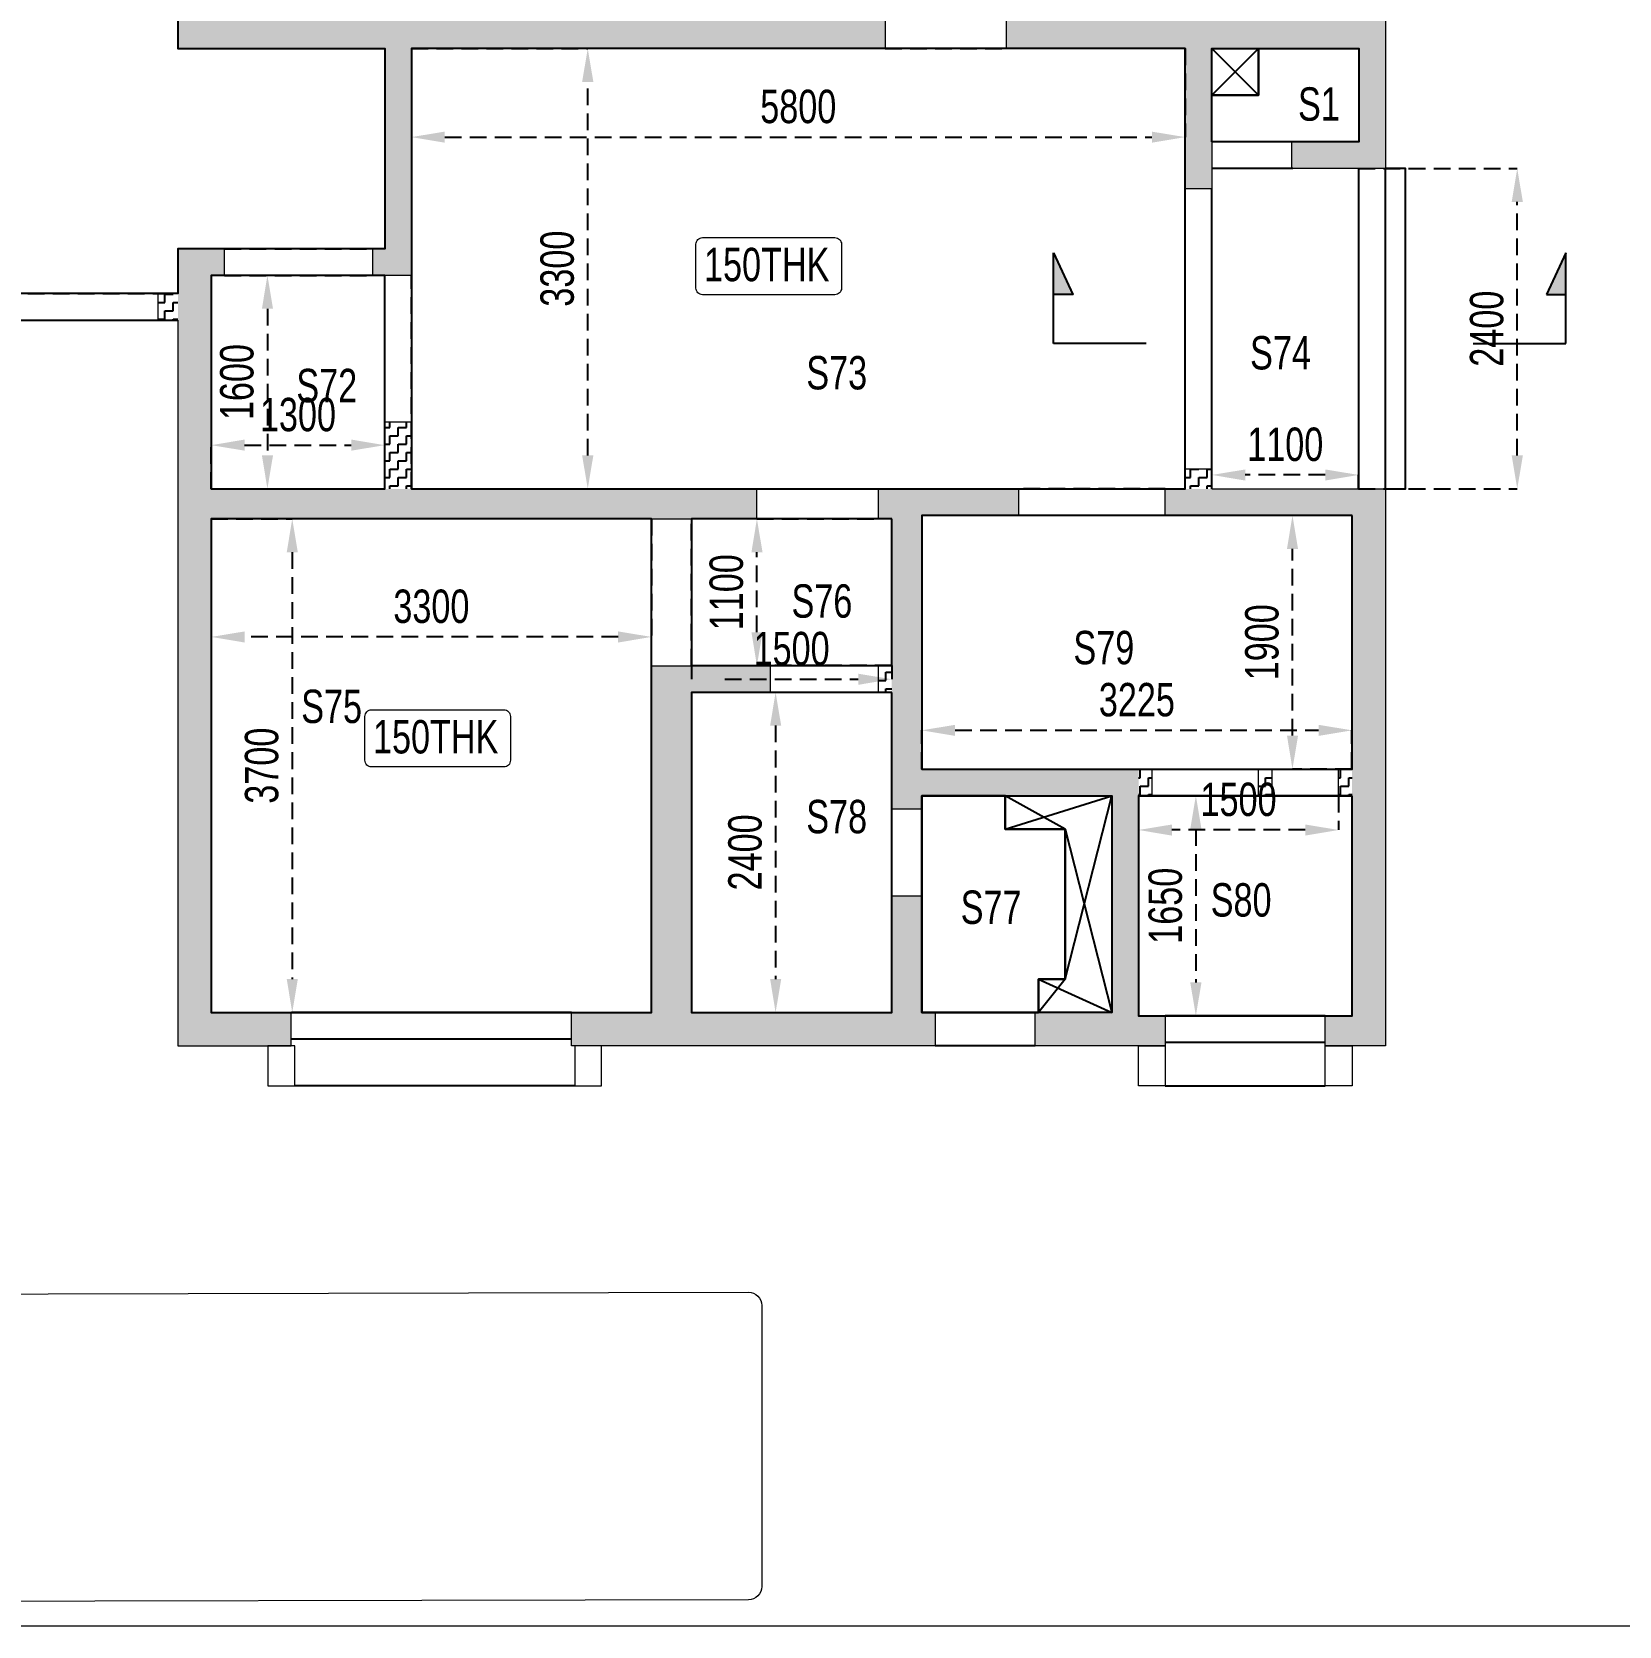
# Model space of a CAD drawing. Header units: millimetres. Extents: x 0 to 40011, y 16 to 56597.
# Drawn here: x 13630 to 25526, y 16 to 11965 of the extents above; entities that cross this region are included whole.
import ezdxf

# ---------------------------------------------------------------- set-up
doc = ezdxf.new("R2010")
doc.units = ezdxf.units.MM
doc.linetypes.add('ACAD_ISO10W100', pattern=[18, 12, -3, 0, -3])
doc.linetypes.add('HIDDEN', pattern=[0.375, 0.25, -0.125])
for name, color, linetype in [('HATCH', 8, 'Continuous'), ('S-BEAM', 4, 'HIDDEN'), ('S-BEAM 1', 6, 'Continuous'), ('S-CUTOUT', 25, 'Continuous'), ('S-WALL HATCH', 251, 'Continuous'), ('SEC LINE', 1, 'Continuous')]:
    doc.layers.add(name, color=color, linetype=linetype)
for name, color, linetype, lineweight in [("S-BEAM NO'S", 2, 'Continuous', 20), ('S-GENERAL', 252, 'Continuous', 20), ('s-text', 20, 'Continuous', 13), ('S-WALL', 100, 'Continuous', 20)]:
    doc.layers.add(name, color=color, linetype=linetype, lineweight=lineweight)
doc.styles.add('Dim.s & Anno.(Misc.)', font='ARIALN.TTF')
doc.styles.add('SOBHA', font='swisscl.ttf')
doc.dimstyles.new('S-100-2', dxfattribs={"dimscale": 100, "dimtxt": 2.5, "dimasz": 2.5, "dimexe": 0, "dimexo": 0, "dimgap": 1, "dimtad": 1, "dimdec": 0, "dimzin": 0, "dimdsep": 46, "dimtxsty": 'SOBHA', "dimcen": 0.0895, "dimclrd": 8, "dimclre": 8, "dimclrt": 2, "dimadec": 0, "dimazin": 0, "dimtfac": 1, "dimtdec": 0, "dimtofl": 0, "dimtmove": 0, "dimatfit": 3, "dimfxl": 0.18, "dimtolj": 1, "dimtzin": 0, "dimlwd": -1, "dimlwe": -1, "dimarcsym": 1})
pattern_1 = [(0, (0, 0), (62.5, 62.5), [62.5, -62.5]), (90, (62.5, 0), (-62.5, 62.5), [62.5, -62.5])]

# ---------------------------------------------------------------- blocks, each defined once
blk = doc.blocks.new('WING 05 TYP WALLS')
at = {"layer": 'S-WALL HATCH', "ltscale": 7.5, "transparency": 33554687}
h = blk.add_hatch(color=251, dxfattribs=at)
h.dxf.hatch_style = 1
h.paths.add_polyline_path([(-595942, -74798), (-596732, -74798), (-596932, -74798), (-598307, -74798), (-598307, -73198), (-598307, -72998), (-598532, -72998), (-598532, -78923), (-598332, -78923), (-596232, -78923), (-596232, -81173), (-598332, -81173), (-598532, -81173), (-598532, -81473), (-598332, -81473), (-596232, -81473), (-596232, -83773), (-598332, -83773), (-598532, -83773), (-598532, -84073), (-596982, -84073), (-596982, -85573), (-597072, -85573), (-597072, -85773), (-596782, -85773), (-596782, -84073), (-593232, -84073), (-593232, -83823), (-593332, -83823), (-593332, -83183), (-593532, -83183), (-593532, -83823), (-595932, -83823), (-595932, -82273), (-595057, -82273), (-595057, -82023), (-595932, -82023), (-595932, -78923), (-594932, -78923), (-594932, -80348), (-594732, -80348), (-594732, -80148), (-594732, -78498), (-594932, -78498), (-594932, -78673), (-598307, -78673), (-598307, -75023), (-595942, -75023)])
h = blk.add_hatch(color=251, dxfattribs=at)
h.dxf.hatch_style = 1
h.paths.add_polyline_path([(-589482, -83823), (-589482, -83073), (-589682, -83073), (-589682, -83823), (-592322, -83823), (-592322, -84073), (-590982, -84073), (-590982, -85123), (-590782, -85123), (-590782, -84073), (-589682, -84073), (-589682, -84773), (-590182, -84773), (-590182, -84973), (-589482, -84973), (-589482, -84773), (-589482, -84773), (-589482, -84073)])
h = blk.add_hatch(color=251, dxfattribs=at)
h.dxf.hatch_style = 1
h.paths.add_polyline_path([(-594192, -87373), (-596782, -87373), (-596982, -87373), (-598282, -87373), (-598282, -85773), (-598182, -85773), (-598182, -85573), (-598282, -85573), (-598532, -85573), (-598532, -85908), (-598532, -86108), (-598532, -91548), (-598282, -91548), (-597682, -91548), (-597682, -91298), (-598282, -91298), (-598282, -87598), (-594192, -87598)])
h = blk.add_hatch(dxfattribs=at)
h.set_pattern_fill('ZIGZAG', color=251, scale=500)
h.set_pattern_definition(pattern_1)
h.paths.add_polyline_path([(-598532, -85908), (-598682, -85908), (-598682, -86108), (-598532, -86108)])
h = blk.add_hatch(dxfattribs=at)
h.set_pattern_fill('ZIGZAG', color=251, scale=500)
h.set_pattern_definition(pattern_1)
h.paths.add_polyline_path([(-596782, -86873), (-596982, -86873), (-596982, -87373), (-596782, -87373)], flags=17)
h = blk.add_hatch(dxfattribs=at)
h.set_pattern_fill('ZIGZAG', color=251, scale=500)
h.set_pattern_definition(pattern_1)
h.paths.add_polyline_path([(-590782, -87223), (-590982, -87223), (-590982, -87373), (-590782, -87373)])
h = blk.add_hatch(color=251, dxfattribs=at)
h.dxf.hatch_style = 1
h.paths.add_polyline_path([(-591332, -89473), (-592957, -89473), (-592957, -87573), (-592232, -87573), (-592232, -87373), (-593282, -87373), (-593282, -87598), (-593182, -87598), (-593182, -88698), (-593182, -88898), (-593182, -89773), (-592957, -89773), (-592957, -89673), (-591532, -89673), (-591532, -91298), (-592107, -91298), (-592107, -91548), (-591132, -91548), (-591132, -91323), (-591332, -91323), (-591332, -89673)])
h = blk.add_hatch(color=251, dxfattribs=at)
h.dxf.hatch_style = 1
h.paths.add_polyline_path([(-589482, -87373), (-589732, -87373), (-590782, -87373), (-590982, -87373), (-591132, -87373), (-591132, -87573), (-589732, -87573), (-589732, -89473), (-589732, -89673), (-589732, -91323), (-589932, -91323), (-589932, -91548), (-589732, -91548), (-589482, -91548)])
h = blk.add_hatch(color=251, dxfattribs=at)
h.dxf.hatch_style = 1
h.paths.add_polyline_path([(-592857, -91298), (-592957, -91298), (-592957, -90423), (-593182, -90423), (-593182, -91298), (-594682, -91298), (-594682, -88898), (-594092, -88898), (-594092, -88698), (-594682, -88698), (-594982, -88698), (-594982, -91298), (-595582, -91298), (-595582, -91548), (-594982, -91548), (-594682, -91548), (-593182, -91548), (-592957, -91548), (-592857, -91548)])
h = blk.add_hatch(dxfattribs=at)
h.set_pattern_fill('ZIGZAG', color=251, scale=500)
h.set_pattern_definition([(0, (-593281.83, -88897.9), (62.5, 62.5), [62.5, -62.5]), (90, (-593219.33, -88897.9), (-62.5, 62.5), [62.5, -62.5])])
h.paths.add_polyline_path([(-593182, -88698), (-593282, -88698), (-593282, -88898), (-593182, -88898)])
h = blk.add_hatch(dxfattribs=at)
h.set_pattern_fill('ZIGZAG', color=251, scale=500)
h.set_pattern_definition(pattern_1)
h.paths.add_polyline_path([(-591232, -89473), (-591332, -89473), (-591332, -89673), (-591232, -89673)], flags=17)
h = blk.add_hatch(dxfattribs=at)
h.set_pattern_fill('ZIGZAG', color=251, scale=500)
h.set_pattern_definition(pattern_1)
h.paths.add_polyline_path([(-590332, -89473), (-590432, -89473), (-590432, -89673), (-590332, -89673)], flags=17)
h = blk.add_hatch(dxfattribs=at)
h.set_pattern_fill('ZIGZAG', color=251, scale=500)
h.set_pattern_definition(pattern_1)
h.paths.add_polyline_path([(-589732, -89473), (-589832, -89473), (-589832, -89673), (-589732, -89673)], flags=17)
at = {"layer": 'S-WALL', "color": 3}
blk.add_lwpolyline([(-593232, -83823), (-593232, -84073), (-596782, -84073), (-596782, -85773), (-597072, -85773), (-597072, -85573), (-596982, -85573), (-596982, -84073), (-598532, -84073), (-598532, -83123)], dxfattribs=at)
for points in [[(-589682, -83073), (-589482, -83073), (-589482, -83823), (-589482, -84073), (-589482, -84773), (-589482, -84773), (-589482, -84973), (-590182, -84973), (-590182, -84773), (-589682, -84773), (-589682, -84073), (-590782, -84073), (-590782, -85123), (-590982, -85123), (-590982, -84073), (-592322, -84073), (-592322, -83823), (-589682, -83823)], [(-598532, -86108), (-598532, -91548), (-598282, -91548), (-597682, -91548), (-597682, -91298), (-598282, -91298), (-598282, -87598), (-594192, -87598), (-594192, -87373), (-596782, -87373), (-596782, -86873), (-596982, -86873), (-596982, -87373), (-598282, -87373), (-598282, -85773), (-598182, -85773), (-598182, -85573), (-598282, -85573), (-598532, -85573), (-598532, -85908), (-598682, -85908), (-598682, -86108)], [(-590782, -87223), (-590782, -87373), (-589732, -87373), (-589482, -87373), (-589482, -91548), (-589732, -91548), (-589932, -91548), (-589932, -91323), (-589732, -91323), (-589732, -89673), (-589832, -89673), (-589832, -89473), (-589732, -89473), (-589732, -87573), (-591132, -87573), (-591132, -87373), (-590982, -87373), (-590982, -87223)], [(-592232, -87373), (-592232, -87573), (-592957, -87573), (-592957, -89473), (-591232, -89473), (-591232, -89673), (-591332, -89673), (-591332, -91323), (-591132, -91323), (-591132, -91548), (-592107, -91548), (-592107, -91298), (-591532, -91298), (-591532, -89673), (-592957, -89673), (-592957, -89773), (-593182, -89773), (-593182, -88898), (-593282, -88898), (-593282, -88698), (-593182, -88698), (-593182, -87598), (-593282, -87598), (-593282, -87373)], [(-594092, -88698), (-594092, -88898), (-594682, -88898), (-594682, -91298), (-593182, -91298), (-593182, -90423), (-592957, -90423), (-592957, -91298), (-592857, -91298), (-592857, -91548), (-592957, -91548), (-593182, -91548), (-594682, -91548), (-594982, -91548), (-595582, -91548), (-595582, -91298), (-594982, -91298), (-594982, -88698), (-594682, -88698)], [(-590332, -89473), (-590332, -89673), (-590432, -89673), (-590432, -89473)]]:
    blk.add_lwpolyline(points, close=True, dxfattribs=at)
blk = doc.blocks.new('SEC')
at = {"layer": 'HATCH'}
h = blk.add_hatch(color=9, dxfattribs=at)
h.dxf.hatch_style = 1
h.paths.add_polyline_path([(543392.1, -306590.6), (543392.1, -306678.6), (543582.1, -306678.6)])
at = {"layer": 'SEC LINE', "color": 6, "linetype": 'ACAD_ISO10W100', "ltscale": 1000}
for p, q in [((543168, -306254.8), (543168, -306678.6)), ((543582.1, -306678.6), (543392.1, -306590.6)), ((543392.1, -306590.6), (543392.1, -306678.6)), ((543168, -306678.6), (543582.1, -306678.6))]:
    blk.add_line(p, q, dxfattribs=at)
blk = doc.blocks.new('*D203')
at = {"layer": 'Defpoints', "color": 0, "linetype": 'Continuous', "ltscale": 500, "transparency": 16777216}
for p in [(14974, 8315), (14974, 4615), (15581, 4615)]:
    blk.add_point(p, dxfattribs=at)
at = {"layer": 'S-BEAM', "color": 8, "ltscale": 500, "transparency": 16777216}
for p, q in [((14974, 8315), (15581, 8315)), ((15581, 8065), (15581, 4865)), ((14974, 4615), (15581, 4615))]:
    blk.add_line(p, q, dxfattribs=at)
at = {"layer": 'S-BEAM', "color": 8, "linetype": 'Continuous', "ltscale": 500, "transparency": 16777216}
for points in [[(15540, 8065), (15623, 8065), (15581, 8315)], [(15540, 4865), (15623, 4865), (15581, 4615)]]:
    blk.add_solid(points, dxfattribs=at)
at = {"layer": 'S-BEAM', "color": 2, "linetype": 'Continuous', "ltscale": 500, "transparency": 16777216, "insert": (15353, 6465), "char_height": 250, "attachment_point": 5, "rotation": 90, "style": 'SOBHA'}
blk.add_mtext('\\A1;3700', dxfattribs=at)
blk = doc.blocks.new('*D204')
at = {"layer": 'Defpoints', "color": 0, "linetype": 'Continuous', "ltscale": 500, "transparency": 16777216}
for p in [(14974, 8315), (18274, 8315), (14974, 7430)]:
    blk.add_point(p, dxfattribs=at)
at = {"layer": 'S-BEAM', "color": 8, "ltscale": 500, "transparency": 16777216}
for p, q in [((14974, 8315), (14974, 7430)), ((18274, 8315), (18274, 7430)), ((18024, 7430), (15224, 7430))]:
    blk.add_line(p, q, dxfattribs=at)
at = {"layer": 'S-BEAM', "color": 8, "linetype": 'Continuous', "ltscale": 500, "transparency": 16777216}
for points in [[(15224, 7471), (15224, 7388), (14974, 7430)], [(18024, 7471), (18024, 7388), (18274, 7430)]]:
    blk.add_solid(points, dxfattribs=at)
at = {"layer": 'S-BEAM', "color": 2, "linetype": 'Continuous', "ltscale": 500, "transparency": 16777216, "insert": (16624, 7658), "char_height": 250, "attachment_point": 5, "style": 'SOBHA'}
blk.add_mtext('\\A1;3300', dxfattribs=at)
blk = doc.blocks.new('*D160')
at = {"layer": 'Defpoints', "color": 0, "linetype": 'Continuous', "ltscale": 500, "transparency": 16777216}
for p in [(16474, 11840), (22274, 11840), (22274, 11176)]:
    blk.add_point(p, dxfattribs=at)
at = {"layer": 'S-BEAM', "color": 8, "ltscale": 500, "transparency": 16777216}
for p, q in [((16474, 11840), (16474, 11176)), ((22274, 11840), (22274, 11176)), ((16724, 11176), (22024, 11176))]:
    blk.add_line(p, q, dxfattribs=at)
at = {"layer": 'S-BEAM', "color": 8, "linetype": 'Continuous', "ltscale": 500, "transparency": 16777216}
for points in [[(16724, 11217), (16724, 11134), (16474, 11176)], [(22024, 11217), (22024, 11134), (22274, 11176)]]:
    blk.add_solid(points, dxfattribs=at)
at = {"layer": 'S-BEAM', "color": 2, "linetype": 'Continuous', "ltscale": 500, "transparency": 16777216, "insert": (19374, 11404), "char_height": 250, "attachment_point": 5, "style": 'SOBHA'}
blk.add_mtext('\\A1;5800', dxfattribs=at)
blk = doc.blocks.new('*D161')
at = {"layer": 'Defpoints', "color": 0, "linetype": 'Continuous', "ltscale": 500, "transparency": 16777216}
for p in [(16474, 11840), (17796, 11840), (16474, 8540)]:
    blk.add_point(p, dxfattribs=at)
at = {"layer": 'S-BEAM', "color": 8, "ltscale": 500, "transparency": 16777216}
for p, q in [((16474, 11840), (17796, 11840)), ((17796, 8790), (17796, 11590)), ((16474, 8540), (17796, 8540))]:
    blk.add_line(p, q, dxfattribs=at)
at = {"layer": 'S-BEAM', "color": 8, "linetype": 'Continuous', "ltscale": 500, "transparency": 16777216}
for points in [[(17754, 11590), (17838, 11590), (17796, 11840)], [(17754, 8790), (17838, 8790), (17796, 8540)]]:
    blk.add_solid(points, dxfattribs=at)
at = {"layer": 'S-BEAM', "color": 2, "linetype": 'Continuous', "ltscale": 500, "transparency": 16777216, "insert": (17568, 10190), "char_height": 250, "attachment_point": 5, "rotation": 90, "style": 'SOBHA'}
blk.add_mtext('\\A1;3300', dxfattribs=at)
blk = doc.blocks.new('*D162')
at = {"layer": 'Defpoints', "color": 0, "linetype": 'Continuous', "ltscale": 500, "transparency": 16777216}
for p in [(16274, 8867), (14974, 8540), (16274, 8540)]:
    blk.add_point(p, dxfattribs=at)
at = {"layer": 'S-BEAM', "color": 8, "ltscale": 500, "transparency": 16777216}
for p, q in [((14974, 8540), (14974, 8867)), ((15224, 8867), (16024, 8867)), ((16274, 8540), (16274, 8867))]:
    blk.add_line(p, q, dxfattribs=at)
at = {"layer": 'S-BEAM', "color": 8, "linetype": 'Continuous', "ltscale": 500, "transparency": 16777216}
for points in [[(15224, 8909), (15224, 8826), (14974, 8867)], [(16024, 8909), (16024, 8826), (16274, 8867)]]:
    blk.add_solid(points, dxfattribs=at)
at = {"layer": 'S-BEAM', "color": 2, "linetype": 'Continuous', "ltscale": 500, "transparency": 16777216, "insert": (15624, 9095), "char_height": 250, "attachment_point": 5, "style": 'SOBHA'}
blk.add_mtext('\\A1;1300', dxfattribs=at)
blk = doc.blocks.new('*D163')
at = {"layer": 'Defpoints', "color": 0, "linetype": 'Continuous', "ltscale": 500, "transparency": 16777216}
for p in [(14974, 10140), (14974, 8540), (15395, 8540)]:
    blk.add_point(p, dxfattribs=at)
at = {"layer": 'S-BEAM', "color": 8, "ltscale": 500, "transparency": 16777216}
for p, q in [((14974, 10140), (15395, 10140)), ((15395, 9890), (15395, 8790)), ((14974, 8540), (15395, 8540))]:
    blk.add_line(p, q, dxfattribs=at)
at = {"layer": 'S-BEAM', "color": 8, "linetype": 'Continuous', "ltscale": 500, "transparency": 16777216}
for points in [[(15354, 9890), (15437, 9890), (15395, 10140)], [(15354, 8790), (15437, 8790), (15395, 8540)]]:
    blk.add_solid(points, dxfattribs=at)
at = {"layer": 'S-BEAM', "color": 2, "linetype": 'Continuous', "ltscale": 500, "transparency": 16777216, "insert": (15167, 9340), "char_height": 250, "attachment_point": 5, "rotation": 90, "style": 'SOBHA'}
blk.add_mtext('\\A1;1600', dxfattribs=at)
blk = doc.blocks.new('*D164')
at = {"layer": 'Defpoints', "color": 0, "linetype": 'Continuous', "ltscale": 500, "transparency": 16777216}
for p in [(23574, 10940), (24763, 10940), (23574, 8540)]:
    blk.add_point(p, dxfattribs=at)
at = {"layer": 'S-BEAM', "color": 8, "ltscale": 500, "transparency": 16777216}
for p, q in [((23574, 10940), (24763, 10940)), ((24763, 8790), (24763, 10690)), ((23574, 8540), (24763, 8540))]:
    blk.add_line(p, q, dxfattribs=at)
at = {"layer": 'S-BEAM', "color": 8, "linetype": 'Continuous', "ltscale": 500, "transparency": 16777216}
for points in [[(24721, 10690), (24805, 10690), (24763, 10940)], [(24721, 8790), (24805, 8790), (24763, 8540)]]:
    blk.add_solid(points, dxfattribs=at)
at = {"layer": 'S-BEAM', "color": 2, "linetype": 'Continuous', "ltscale": 500, "transparency": 16777216, "insert": (24535, 9740), "char_height": 250, "attachment_point": 5, "rotation": 90, "style": 'SOBHA'}
blk.add_mtext('\\A1;2400', dxfattribs=at)
blk = doc.blocks.new('*D165')
at = {"layer": 'Defpoints', "color": 0, "linetype": 'Continuous', "ltscale": 500, "transparency": 16777216}
for p in [(22474, 8644), (22474, 8540), (23574, 8540)]:
    blk.add_point(p, dxfattribs=at)
at = {"layer": 'S-BEAM', "color": 8, "ltscale": 500, "transparency": 16777216}
for p, q in [((22474, 8540), (22474, 8644)), ((23324, 8644), (22724, 8644)), ((23574, 8540), (23574, 8644))]:
    blk.add_line(p, q, dxfattribs=at)
at = {"layer": 'S-BEAM', "color": 8, "linetype": 'Continuous', "ltscale": 500, "transparency": 16777216}
for points in [[(22724, 8685), (22724, 8602), (22474, 8644)], [(23324, 8685), (23324, 8602), (23574, 8644)]]:
    blk.add_solid(points, dxfattribs=at)
at = {"layer": 'S-BEAM', "color": 2, "linetype": 'Continuous', "ltscale": 500, "transparency": 16777216, "insert": (23024, 8872), "char_height": 250, "attachment_point": 5, "style": 'SOBHA'}
blk.add_mtext('\\A1;1100', dxfattribs=at)
blk = doc.blocks.new('*D166')
at = {"layer": 'Defpoints', "color": 0, "linetype": 'Continuous', "ltscale": 500, "transparency": 16777216}
for p in [(23078, 8340), (23524, 8340), (23524, 6440)]:
    blk.add_point(p, dxfattribs=at)
at = {"layer": 'S-BEAM', "color": 8, "ltscale": 500, "transparency": 16777216}
for p, q in [((23524, 8340), (23078, 8340)), ((23078, 6690), (23078, 8090)), ((23524, 6440), (23078, 6440))]:
    blk.add_line(p, q, dxfattribs=at)
at = {"layer": 'S-BEAM', "color": 8, "linetype": 'Continuous', "ltscale": 500, "transparency": 16777216}
for points in [[(23037, 8090), (23120, 8090), (23078, 8340)], [(23037, 6690), (23120, 6690), (23078, 6440)]]:
    blk.add_solid(points, dxfattribs=at)
at = {"layer": 'S-BEAM', "color": 2, "linetype": 'Continuous', "ltscale": 500, "transparency": 16777216, "insert": (22850, 7390), "char_height": 250, "attachment_point": 5, "rotation": 90, "style": 'SOBHA'}
blk.add_mtext('\\A1;1900', dxfattribs=at)
blk = doc.blocks.new('*D167')
at = {"layer": 'Defpoints', "color": 0, "linetype": 'Continuous', "ltscale": 500, "transparency": 16777216}
for p in [(23524, 6730), (20299, 6440), (23524, 6440)]:
    blk.add_point(p, dxfattribs=at)
at = {"layer": 'S-BEAM', "color": 8, "ltscale": 500, "transparency": 16777216}
for p, q in [((20299, 6440), (20299, 6730)), ((20549, 6730), (23274, 6730)), ((23524, 6440), (23524, 6730))]:
    blk.add_line(p, q, dxfattribs=at)
at = {"layer": 'S-BEAM', "color": 8, "linetype": 'Continuous', "ltscale": 500, "transparency": 16777216}
for points in [[(20549, 6771), (20549, 6688), (20299, 6730)], [(23274, 6771), (23274, 6688), (23524, 6730)]]:
    blk.add_solid(points, dxfattribs=at)
at = {"layer": 'S-BEAM', "color": 2, "linetype": 'Continuous', "ltscale": 500, "transparency": 16777216, "insert": (21912, 6958), "char_height": 250, "attachment_point": 5, "style": 'SOBHA'}
blk.add_mtext('\\A1;3225', dxfattribs=at)
blk = doc.blocks.new('*D168')
at = {"layer": 'Defpoints', "color": 0, "linetype": 'Continuous', "ltscale": 500, "transparency": 16777216}
for p in [(19064, 8315), (20074, 8315), (20074, 7215)]:
    blk.add_point(p, dxfattribs=at)
at = {"layer": 'S-BEAM', "color": 8, "ltscale": 500, "transparency": 16777216}
for p, q in [((20074, 8315), (19064, 8315)), ((19064, 7465), (19064, 8065)), ((20074, 7215), (19064, 7215))]:
    blk.add_line(p, q, dxfattribs=at)
at = {"layer": 'S-BEAM', "color": 8, "linetype": 'Continuous', "ltscale": 500, "transparency": 16777216}
for points in [[(19023, 8065), (19106, 8065), (19064, 8315)], [(19023, 7465), (19106, 7465), (19064, 7215)]]:
    blk.add_solid(points, dxfattribs=at)
at = {"layer": 'S-BEAM', "color": 2, "linetype": 'Continuous', "ltscale": 500, "transparency": 16777216, "insert": (18836, 7765), "char_height": 250, "attachment_point": 5, "rotation": 90, "style": 'SOBHA'}
blk.add_mtext('\\A1;1100', dxfattribs=at)
blk = doc.blocks.new('*D169')
at = {"layer": 'Defpoints', "color": 0, "linetype": 'Continuous', "ltscale": 500, "transparency": 16777216}
for p in [(18574, 7215), (20074, 7215), (20074, 7113)]:
    blk.add_point(p, dxfattribs=at)
at = {"layer": 'S-BEAM', "color": 8, "ltscale": 500, "transparency": 16777216}
for p, q in [((18574, 7215), (18574, 7113)), ((20074, 7215), (20074, 7113)), ((18824, 7113), (19824, 7113))]:
    blk.add_line(p, q, dxfattribs=at)
at = {"layer": 'S-BEAM', "color": 8, "linetype": 'Continuous', "ltscale": 500, "transparency": 16777216}
for points in [[(18824, 7154), (18824, 7071), (18574, 7113)], [(19824, 7154), (19824, 7071), (20074, 7113)]]:
    blk.add_solid(points, dxfattribs=at)
at = {"layer": 'S-BEAM', "color": 2, "linetype": 'Continuous', "ltscale": 500, "transparency": 16777216, "insert": (19324, 7341), "char_height": 250, "attachment_point": 5, "style": 'SOBHA'}
blk.add_mtext('\\A1;1500', dxfattribs=at)
blk = doc.blocks.new('*D170')
at = {"layer": 'Defpoints', "color": 0, "linetype": 'Continuous', "ltscale": 500, "transparency": 16777216}
for p in [(18574, 7015), (18574, 4615), (19204, 4615)]:
    blk.add_point(p, dxfattribs=at)
at = {"layer": 'S-BEAM', "color": 8, "ltscale": 500, "transparency": 16777216}
for p, q in [((18574, 7015), (19204, 7015)), ((19204, 6765), (19204, 4865)), ((18574, 4615), (19204, 4615))]:
    blk.add_line(p, q, dxfattribs=at)
at = {"layer": 'S-BEAM', "color": 8, "linetype": 'Continuous', "ltscale": 500, "transparency": 16777216}
for points in [[(19163, 6765), (19246, 6765), (19204, 7015)], [(19163, 4865), (19246, 4865), (19204, 4615)]]:
    blk.add_solid(points, dxfattribs=at)
at = {"layer": 'S-BEAM', "color": 2, "linetype": 'Continuous', "ltscale": 500, "transparency": 16777216, "insert": (18976, 5815), "char_height": 250, "attachment_point": 5, "rotation": 90, "style": 'SOBHA'}
blk.add_mtext('\\A1;2400', dxfattribs=at)
blk = doc.blocks.new('*D174')
at = {"layer": 'Defpoints', "color": 0, "linetype": 'Continuous', "ltscale": 500, "transparency": 16777216}
for p in [(21924, 6240), (23424, 6240), (21924, 5983)]:
    blk.add_point(p, dxfattribs=at)
at = {"layer": 'S-BEAM', "color": 8, "ltscale": 500, "transparency": 16777216}
for p, q in [((21924, 6240), (21924, 5983)), ((23424, 6240), (23424, 5983)), ((23174, 5983), (22174, 5983))]:
    blk.add_line(p, q, dxfattribs=at)
at = {"layer": 'S-BEAM', "color": 8, "linetype": 'Continuous', "ltscale": 500, "transparency": 16777216}
for points in [[(22174, 6024), (22174, 5941), (21924, 5983)], [(23174, 6024), (23174, 5941), (23424, 5983)]]:
    blk.add_solid(points, dxfattribs=at)
at = {"layer": 'S-BEAM', "color": 2, "linetype": 'Continuous', "ltscale": 500, "transparency": 16777216, "insert": (22674, 6211), "char_height": 250, "attachment_point": 5, "style": 'SOBHA'}
blk.add_mtext('\\A1;1500', dxfattribs=at)
blk = doc.blocks.new('*D175')
at = {"layer": 'Defpoints', "color": 0, "linetype": 'Continuous', "ltscale": 500, "transparency": 16777216}
for p in [(21924, 6240), (21924, 4590), (22354, 4590)]:
    blk.add_point(p, dxfattribs=at)
at = {"layer": 'S-BEAM', "color": 8, "ltscale": 500, "transparency": 16777216}
for p, q in [((21924, 6240), (22354, 6240)), ((22354, 5990), (22354, 4840)), ((21924, 4590), (22354, 4590))]:
    blk.add_line(p, q, dxfattribs=at)
at = {"layer": 'S-BEAM', "color": 8, "linetype": 'Continuous', "ltscale": 500, "transparency": 16777216}
for points in [[(22312, 5990), (22396, 5990), (22354, 6240)], [(22312, 4840), (22396, 4840), (22354, 4590)]]:
    blk.add_solid(points, dxfattribs=at)
at = {"layer": 'S-BEAM', "color": 2, "linetype": 'Continuous', "ltscale": 500, "transparency": 16777216, "insert": (22126, 5415), "char_height": 250, "attachment_point": 5, "rotation": 90, "style": 'SOBHA'}
blk.add_mtext('\\A1;1650', dxfattribs=at)

msp = doc.modelspace()

# ---------------------------------------------------------------- linework, layer by layer
at = {"layer": 'S-BEAM', "ltscale": 500}
for p, q in [((20024.4, 11839.6), (20934.4, 11839.6)), ((23080.3, 11139.6), (22474.4, 11139.6)), ((22274.4, 8539.6), (22274.4, 10789.6)), ((15074.4, 10339.6), (16184.4, 10339.6)), ((15074.4, 10139.6), (16184.4, 10139.6)), ((16274.4, 8539.6), (16274.4, 10139.6)), ((16474.4, 8539.6), (16474.4, 10139.6)), ((13224.4, 10004.6), (14724.4, 10004.6)), ((19064.4, 8539.6), (19974.4, 8539.6)), ((22124.4, 8539.6), (21024.4, 8539.6)), ((18274.4, 7214.6), (18274.4, 8314.6)), ((18574.4, 7214.6), (18574.4, 8314.6)), ((19064.4, 8314.6), (19974.4, 8314.6)), ((22124.4, 8339.6), (21024.4, 8339.6)), ((20074.4, 7214.6), (19164.4, 7214.6)), ((21924.4, 6439.6), (23524.4, 6439.6)), ((20299.4, 5489.6), (20299.4, 6139.6)), ((21149.4, 4614.6), (20399.4, 4614.6))]:
    msp.add_line(p, q, dxfattribs=at)
at = {"layer": 'S-BEAM', "color": 41, "linetype": 'Continuous', "ltscale": 500, "true_color": 0xf4ee51}
msp.add_lwpolyline([(14724.4, 36014.6), (14724.4, 24414.6), (16274.4, 24414.6), (16274.4, 22914.6), (14724.4, 22914.6), (14724.4, 11839.6), (16274.4, 11839.6), (16274.4, 10339.6), (14724.4, 10339.6), (14724.4, 10004.6), (13224.4, 10004.6), (13224.4, 11964.6), (12924.4, 11964.6), (12924.4, 16714.6), (13224.4, 16714.6), (13224.4, 39314.6)], dxfattribs=at)
for points in [[(22274.4, 10789.6), (22274.4, 11839.6), (20934.4, 11839.6), (20024.4, 11839.6), (16474.4, 11839.6), (16474.4, 10139.6), (16474.4, 8539.6), (19064.4, 8539.6), (19974.4, 8539.6), (21024.4, 8539.6), (22124.4, 8539.6), (22274.4, 8539.6), (22274.4, 8689.6)], [(22474.4, 11139.6), (22474.4, 11489.6), (22824.4, 11489.6), (22824.4, 11839.6), (23574.4, 11839.6), (23574.4, 11139.6)], [(21286.5, 10307.7), (21430.8, 9996.5), (21286.5, 9996.5)], [(16274.4, 10139.6), (16184.4, 10139.6), (15074.4, 10139.6), (14974.4, 10139.6), (14974.4, 8539.6), (16274.4, 8539.6), (16274.4, 9039.6)], [(18274.4, 7214.6), (18274.4, 8314.6), (14974.4, 8314.6), (14974.4, 4614.6), (15574.4, 4614.6), (17674.4, 4614.6), (18274.4, 4614.6)], [(20074.4, 8314.6), (19974.4, 8314.6), (19064.4, 8314.6), (18574.4, 8314.6), (18574.4, 7214.6), (19164.4, 7214.6), (20074.4, 7214.6)], [(23524.4, 8339.6), (22124.4, 8339.6), (21024.4, 8339.6), (20299.4, 8339.6), (20299.4, 6439.6), (22024.4, 6439.6), (23524.4, 6439.6)], [(20074.4, 7014.6), (19974.4, 7014.6), (19164.4, 7014.6), (18574.4, 7014.6), (18574.4, 4614.6), (20074.4, 4614.6), (20074.4, 5489.6), (20074.4, 6139.6)], [(21174.4, 4614.6), (20299.4, 4614.6), (20299.4, 6239.6), (20924.4, 6239.6), (20924.4, 5989.6), (21374.4, 5989.6), (21374.4, 4864.6), (21174.4, 4864.6)], [(21374.4, 5989.6), (20924.4, 5989.6), (20924.4, 6239.6), (20299.4, 6239.6), (20299.4, 6139.6), (20299.4, 4614.6), (20399.4, 4614.6), (21174.4, 4614.6), (21174.4, 4864.6), (21374.4, 4864.6)], [(23524.4, 6239.6), (23424.4, 6239.6), (21924.4, 6239.6), (21924.4, 4589.6), (22124.4, 4589.6), (23324.4, 4589.6), (23524.4, 4589.6)]]:
    msp.add_lwpolyline(points, close=True, dxfattribs=at)
at = {"layer": 'S-BEAM 1', "color": 1}
for p, q in [((23080.3, 10939.6), (22474.4, 10939.6)), ((23574.4, 8539.6), (23574.4, 10939.6)), ((23774.4, 8539.6), (23774.4, 10939.6)), ((22474.4, 8539.6), (22474.4, 10789.6)), ((13224.4, 9804.6), (14724.4, 9804.6)), ((20074.4, 7014.6), (19164.4, 7014.6)), ((21924.4, 6239.6), (23524.4, 6239.6)), ((20074.4, 5489.6), (20074.4, 6139.6)), ((17674.4, 4614.6), (15574.4, 4614.6)), ((23324.4, 4589.6), (22124.4, 4589.6)), ((17674.4, 4414.6), (15574.4, 4414.6)), ((21149.4, 4364.6), (20399.4, 4364.6)), ((23324.4, 4389.6), (22124.4, 4389.6)), ((17699.4, 4064.6), (15599.4, 4064.6)), ((22124.4, 4064.6), (23324.4, 4064.6))]:
    msp.add_line(p, q, dxfattribs=at)
for points in [[(22474.4, 11489.6), (22474.4, 11839.6), (22824.4, 11839.6), (22824.4, 11489.6)], [(20924.4, 6239.6), (21724.4, 6239.6), (21724.4, 4614.6), (21174.4, 4614.6), (21174.4, 4864.6), (21374.4, 4864.6), (21374.4, 5989.6), (20924.4, 5989.6)]]:
    msp.add_lwpolyline(points, close=True, dxfattribs=at)
msp.add_lwpolyline([(23774.4, 8539.6), (23924.4, 8539.6), (23924.4, 10939.6), (23774.4, 10939.6)], dxfattribs=at)
at = {"layer": 'S-CUTOUT', "color": 35}
for p, q in [((22824.4, 11839.6), (22474.4, 11489.6)), ((22474.4, 11839.6), (22824.4, 11489.6)), ((21374.4, 5989.6), (20924.4, 6239.6)), ((20924.4, 5989.6), (21724.4, 6239.6)), ((21374.4, 4864.6), (21724.4, 6239.6)), ((21374.4, 5989.6), (21724.4, 4614.6))]:
    msp.add_line(p, q, dxfattribs=at)
for points in [[(21174.4, 4864.6), (21724.4, 4614.6)], [(21374.4, 4864.6), (21174.4, 4614.6)]]:
    msp.add_lwpolyline(points, dxfattribs=at)
at = {"layer": 'S-GENERAL', "color": 252, "ltscale": 7.5}
msp.add_lwpolyline([(4.2, 56596.8), (40010.7, 56596.8), (40010.7, 16.2), (4.2, 16.2)], close=True, dxfattribs=at)
at = {"layer": 'S-GENERAL', "color": 160}
for points in [[(18657.1, 10423.1), (19647.7, 10423.1, -0.4142136), (19697.7, 10373.1), (19697.7, 10044.3, -0.4142136), (19647.7, 9994.3), (18657.1, 9994.3, -0.4142136), (18607.1, 10044.3), (18607.1, 10373.1, -0.4142136)], [(16176.1, 6883.9), (17166.7, 6883.9, -0.4142136), (17216.7, 6833.9), (17216.7, 6505.1, -0.4142136), (17166.7, 6455.1), (16176.1, 6455.1, -0.4142136), (16126.1, 6505.1), (16126.1, 6833.9, -0.4142136)]]:
    msp.add_lwpolyline(points, format="xyb", close=True, dxfattribs=at)
at = {"layer": 'S-GENERAL', "color": 150}
msp.add_lwpolyline([(11650.8, 2502.7), (19000.1, 2518.3, -0.4142136), (19100.1, 2418.3), (19100.1, 313.4, -0.4142136), (19000.1, 213.4), (11650.8, 197.8, -0.4142136), (11550.8, 297.8), (11550.8, 2402.7, -0.4142136)], format="xyb", close=True, dxfattribs=at)
at = {"layer": 'S-WALL'}
for points in [[(15399.4, 4364.6), (15399.4, 4064.6), (15599.4, 4064.6), (15599.4, 4364.6)], [(17699.4, 4364.6), (17699.4, 4064.6), (17899.4, 4064.6), (17899.4, 4364.6)], [(22124.4, 4364.6), (22124.4, 4064.6), (21924.4, 4064.6), (21924.4, 4364.6)], [(23524.4, 4364.6), (23524.4, 4064.6), (23324.4, 4064.6), (23324.4, 4364.6)]]:
    msp.add_lwpolyline(points, close=True, dxfattribs=at)

# ---------------------------------------------------------------- block references
at = {"layer": 'S-BEAM 1', "color": 1}
msp.add_blockref('WING 05 TYP WALLS', (613256.3, 95912.5), dxfattribs=at)
at = {"layer": 'SEC LINE', "yscale": 1.637159511553037, "zscale": 1.637159511553037}
for p, xscale, rotation in [((523368.4, -879622.9, 0), -1.637159511553037, 269.9999999999828), ((-476955.5, -879622.9, 0), 1.637159511553037, 90.0000000000172)]:
    msp.add_blockref('SEC', p, dxfattribs=dict(at, xscale=xscale, rotation=rotation))

# ---------------------------------------------------------------- texts
at = {"layer": "S-BEAM NO'S", "color": 3, "linetype": 'Continuous', "style": 'SOBHA'}
for s, p in [('S1', (23119.8, 11299.1, 0)), ('S74', (22760.3, 9434.6, 0)), ('S72', (15611.8, 9189.1, 0)), ('S73', (19434.3, 9285.1, 0)), ('S76', (19323.3, 7574.1, 0)), ('S79', (21436.3, 7225.1, 0)), ('S75', (15648.3, 6784.6, 0)), ('S78', (19433.8, 5958.6, 0)), ('S77', (20591.3, 5279.1, 0)), ('S80', (22465.3, 5334.1, 0))]:
    msp.add_text(s, height=250, dxfattribs=at).set_placement(p)
at = {"layer": 's-text', "color": 2, "char_height": 250, "width": 3976.363, "attachment_point": 1, "style": 'Dim.s & Anno.(Misc.)'}
for insert in [(18667.5, 10346.1, -416), (16186.5, 6806.8, -416)]:
    msp.add_mtext('{\\fSwis721 LtCn BT|b0|i0|c0|p34;150THK }', dxfattribs=dict(at, insert=insert))

# ---------------------------------------------------------------- dimensions: what is measured, and where the dimension line sits
at = {"layer": 'S-BEAM', "color": 41, "linetype": 'Continuous', "ltscale": 500, "true_color": 0xf4ee51}
for base, p1, p2, picture, middle in [((22274.4, 11175.8), (16474.4, 11839.6), (22274.4, 11839.6), '*D160', (19374.4, 11403.8)), ((16274.4, 8867.3), (14974.4, 8539.6), (16274.4, 8539.6), '*D162', (15624.4, 9095.5)), ((22474.4, 8643.8), (23574.4, 8539.6), (22474.4, 8539.6), '*D165', (23024.4, 8871.8)), ((14974.4, 7429.8), (18274.4, 8314.6), (14974.4, 8314.6), '*D204', (16624.4, 7658)), ((20074.4, 7112.8), (18574.4, 7214.6), (20074.4, 7214.6), '*D169', (19324.4, 7340.8)), ((23524.4, 6729.8), (20299.4, 6439.6), (23524.4, 6439.6), '*D167', (21911.9, 6958)), ((21924.4, 5982.8), (23424.4, 6239.6), (21924.4, 6239.6), '*D174', (22674.4, 6210.8))]:
    dim = msp.add_linear_dim(base=base, p1=p1, p2=p2, dimstyle='S-100-2', dxfattribs=at)
    dim.commit()
    dim.dimension.update_dxf_attribs({"geometry": picture, "text_midpoint": middle})
for base, p1, p2, picture, middle in [((17795.9, 11839.6), (16474.4, 8539.6), (16474.4, 11839.6), '*D161', (17567.7, 10189.6)), ((15581.4, 4614.6), (14974.4, 8314.6), (14974.4, 4614.6), '*D203', (15353.2, 6464.6)), ((19064.4, 8314.6), (20074.4, 7214.6), (20074.4, 8314.6), '*D168', (18836.4, 7764.6)), ((23078.4, 8339.6), (23524.4, 6439.6), (23524.4, 8339.6), '*D166', (22850.4, 7389.6)), ((19204.4, 4614.6), (18574.4, 7014.6), (18574.4, 4614.6), '*D170', (18976.4, 5814.6)), ((22353.9, 4589.6), (21924.4, 6239.6), (21924.4, 4589.6), '*D175', (22125.9, 5414.6))]:
    dim = msp.add_linear_dim(base=base, p1=p1, p2=p2, angle=90, dimstyle='S-100-2', dxfattribs=at)
    dim.commit()
    dim.dimension.update_dxf_attribs({"geometry": picture, "text_midpoint": middle})
for p1, p2, distance, picture, middle in [((23574.4, 8539.6), (23574.4, 10939.6), -1188.5, '*D164', (24534.9, 9739.6)), ((14974.4, 10139.6), (14974.4, 8539.6), 421, '*D163', (15167.4, 9339.6))]:
    dim = msp.add_aligned_dim(p1=p1, p2=p2, distance=distance, dimstyle='S-100-2', dxfattribs=at)
    dim.commit()
    dim.dimension.update_dxf_attribs({"geometry": picture, "text_midpoint": middle})

doc.saveas('drawing.dxf')
